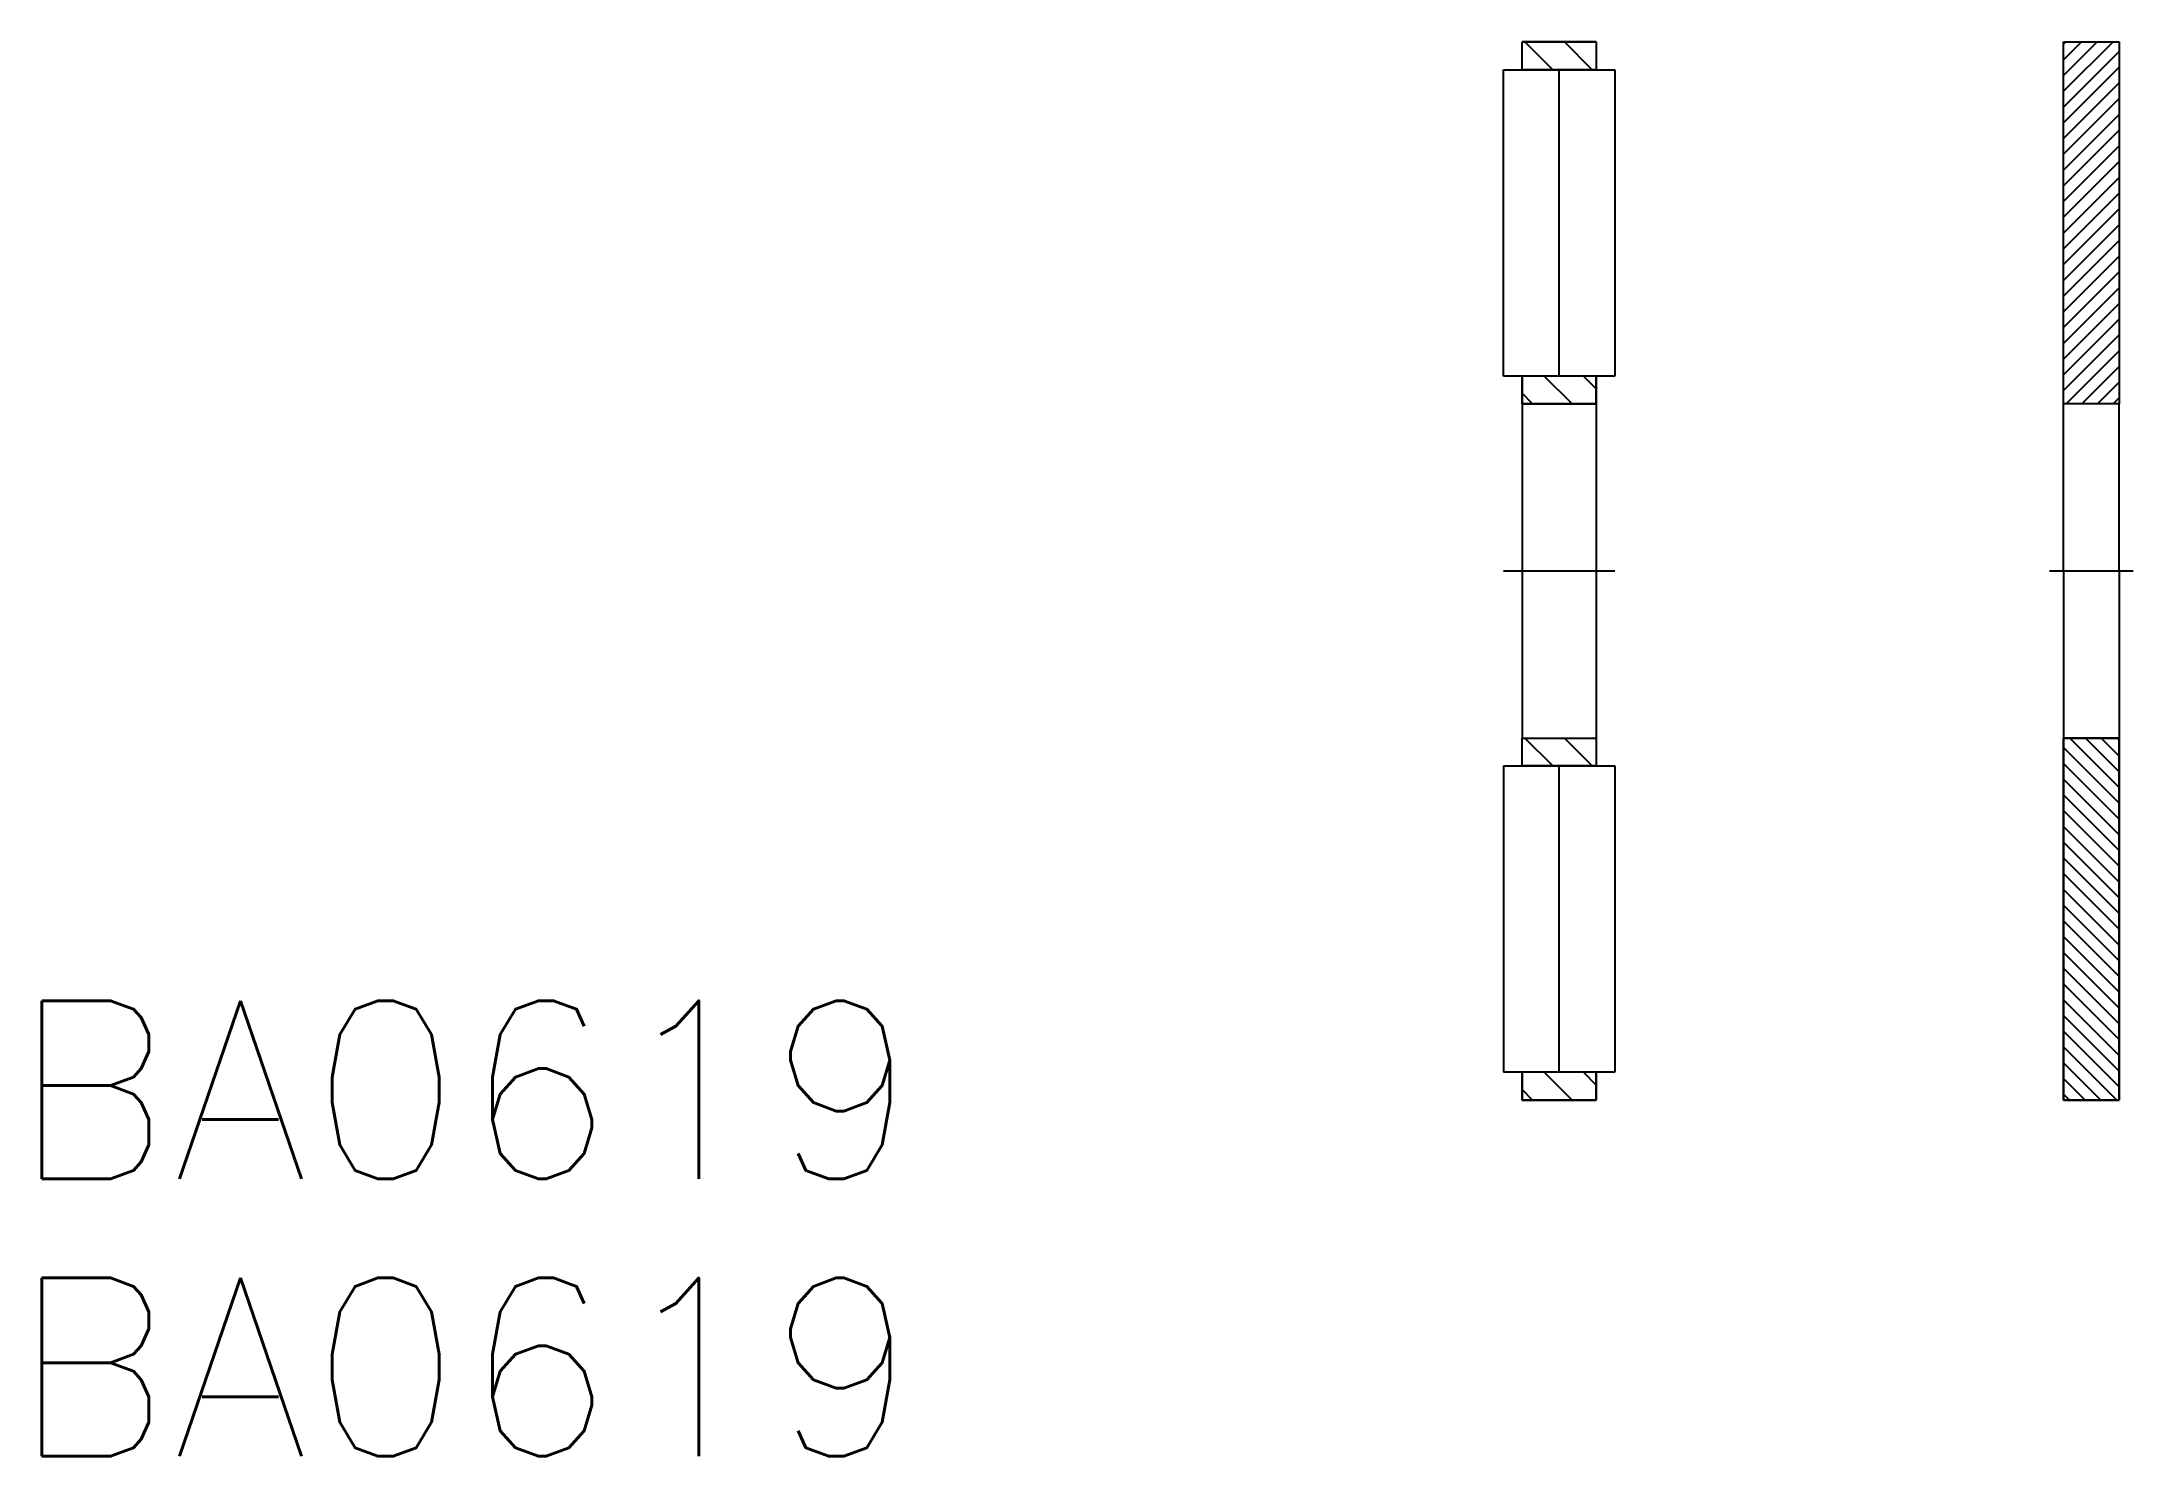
# Model space of a CAD drawing. Extents: x 107.2 to 144.7, y 50.9 to 76.3.
import ezdxf

# ---------------------------------------------------------------- set-up
doc = ezdxf.new("R2010")
doc.units = 0
doc.linetypes.add('CENTER', pattern=[17.5, 13, -1.5, 1.5, -1.5])
doc.layers.get('0').update_dxf_attribs({"linetype": 'CONTINUOUS'})
doc.layers.add('CENTER', color=1, linetype='CENTER')
doc.styles.get("Standard").update_dxf_attribs({"font": 'txt.shx', "bigfont": '@extfont2.shx'})

msp = doc.modelspace()

# ---------------------------------------------------------------- linework, layer by layer
at = {"color": 7, "linetype": 'CONTINUOUS'}
for p, q in [((133.731, 75.764), (133.731, 76.264)), ((135.064, 76.264), (133.731, 76.264)), ((133.731, 75.764), (133.731, 76.264)), ((133.731, 76.264), (135.064, 76.264)), ((135.064, 76.264), (135.064, 75.764)), ((135.064, 76.264), (135.064, 75.764)), ((143.452, 69.764), (143.452, 76.264)), ((143.452, 69.764), (143.452, 76.264)), ((143.452, 76.264), (144.452, 76.264)), ((144.452, 76.264), (144.452, 69.764)), ((144.452, 76.264), (144.452, 69.764)), ((133.397, 70.264), (133.397, 75.764)), ((133.397, 75.764), (135.397, 75.764)), ((135.064, 75.764), (133.731, 75.764)), ((135.397, 75.764), (135.397, 70.264)), ((135.397, 70.264), (133.397, 70.264)), ((133.731, 69.764), (133.731, 70.264)), ((133.731, 70.264), (133.731, 69.764)), ((135.064, 70.264), (133.731, 70.264)), ((135.064, 70.264), (135.064, 69.764)), ((135.064, 69.764), (135.064, 70.264)), ((135.064, 69.764), (133.731, 69.764)), ((133.731, 69.764), (133.731, 63.764)), ((133.731, 69.764), (135.064, 69.764)), ((135.064, 69.764), (135.064, 63.764)), ((144.452, 69.764), (143.452, 69.764)), ((144.452, 69.764), (143.452, 69.764)), ((143.452, 66.764), (143.452, 69.764)), ((144.452, 66.764), (144.452, 69.764)), ((143.452, 66.764), (143.452, 63.764)), ((144.452, 66.764), (144.452, 63.764)), ((133.731, 63.764), (135.064, 63.764)), ((133.731, 63.264), (133.731, 63.764)), ((133.731, 63.264), (133.731, 63.764)), ((133.731, 63.764), (135.064, 63.764)), ((135.064, 63.764), (135.064, 63.264)), ((135.064, 63.764), (135.064, 63.264)), ((143.452, 63.764), (144.452, 63.764)), ((143.452, 57.264), (143.452, 63.764)), ((143.452, 63.764), (143.452, 57.264)), ((144.452, 63.764), (143.452, 63.764)), ((144.452, 63.764), (144.452, 57.264)), ((144.452, 57.264), (144.452, 63.764)), ((133.397, 63.264), (135.397, 63.264)), ((133.397, 63.264), (133.397, 57.764)), ((135.064, 63.264), (133.731, 63.264)), ((135.397, 63.264), (135.397, 57.764)), ((135.397, 57.764), (133.397, 57.764)), ((133.731, 57.264), (133.731, 57.764)), ((133.731, 57.764), (133.731, 57.264)), ((135.064, 57.764), (133.731, 57.764)), ((135.064, 57.764), (135.064, 57.264)), ((135.064, 57.264), (135.064, 57.764)), ((135.064, 57.264), (133.731, 57.264)), ((133.731, 57.264), (135.064, 57.264)), ((144.452, 57.264), (143.452, 57.264)), ((143.452, 57.264), (144.452, 57.264))]:
    msp.add_line(p, q, dxfattribs=at)
at = {"color": 3, "linetype": 'CONTINUOUS'}
for p, q in [((134.284, 75.764), (133.784, 76.264)), ((134.992, 75.764), (134.492, 76.264)), ((144.341, 76.264), (143.452, 75.376)), ((144.058, 76.264), (143.452, 75.658)), ((143.775, 76.264), (143.452, 75.941)), ((143.492, 76.264), (143.452, 76.224)), ((144.452, 76.093), (143.452, 75.093)), ((144.452, 75.81), (143.452, 74.81)), ((144.452, 75.527), (143.452, 74.527)), ((144.452, 75.244), (143.452, 74.244)), ((144.452, 74.961), (143.452, 73.961)), ((144.452, 74.679), (143.452, 73.679)), ((144.452, 74.396), (143.452, 73.396)), ((144.452, 74.113), (143.452, 73.113)), ((144.452, 73.83), (143.452, 72.83)), ((144.452, 73.547), (143.452, 72.547)), ((144.452, 73.264), (143.452, 72.264)), ((144.452, 72.981), (143.452, 71.981)), ((144.452, 72.699), (143.452, 71.699)), ((144.452, 72.416), (143.452, 71.416)), ((144.452, 72.133), (143.452, 71.133)), ((144.452, 71.85), (143.452, 70.85)), ((144.452, 71.567), (143.452, 70.567)), ((144.452, 71.284), (143.452, 70.284)), ((144.452, 71.002), (143.452, 70.002)), ((144.452, 70.719), (143.498, 69.764)), ((134.628, 69.764), (134.128, 70.264)), ((135.064, 70.035), (134.835, 70.264)), ((144.452, 70.436), (143.78, 69.764)), ((133.921, 69.764), (133.731, 69.954)), ((144.452, 70.153), (144.063, 69.764)), ((144.452, 69.87), (144.346, 69.764)), ((134.284, 63.264), (133.784, 63.764)), ((134.992, 63.264), (134.492, 63.764)), ((144.452, 62.593), (143.452, 63.593)), ((144.452, 62.876), (143.564, 63.764)), ((144.452, 63.158), (143.847, 63.764)), ((144.452, 63.441), (144.13, 63.764)), ((144.452, 63.724), (144.413, 63.764)), ((144.452, 62.31), (143.452, 63.31)), ((144.452, 62.027), (143.452, 63.027)), ((144.452, 61.744), (143.452, 62.744)), ((144.452, 61.461), (143.452, 62.461)), ((144.452, 61.179), (143.452, 62.179)), ((144.452, 60.896), (143.452, 61.896)), ((144.452, 60.613), (143.452, 61.613)), ((144.452, 60.33), (143.452, 61.33)), ((144.452, 60.047), (143.452, 61.047)), ((144.452, 59.764), (143.452, 60.764)), ((144.452, 59.481), (143.452, 60.481)), ((144.452, 59.199), (143.452, 60.199)), ((144.452, 58.916), (143.452, 59.916)), ((144.452, 58.633), (143.452, 59.633)), ((144.452, 58.35), (143.452, 59.35)), ((144.452, 58.067), (143.452, 59.067)), ((144.452, 57.784), (143.452, 58.784)), ((144.452, 57.502), (143.452, 58.502)), ((144.407, 57.264), (143.452, 58.219)), ((144.124, 57.264), (143.452, 57.936)), ((133.921, 57.264), (133.731, 57.454)), ((134.628, 57.264), (134.128, 57.764)), ((135.064, 57.535), (134.835, 57.764)), ((143.842, 57.264), (143.452, 57.653)), ((143.559, 57.264), (143.452, 57.37))]:
    msp.add_line(p, q, dxfattribs=at)
at = {"layer": 'CENTER', "color": 1, "linetype": 'CENTER'}
for p, q in [((134.397, 70.264), (134.397, 75.764)), ((133.397, 66.764), (135.397, 66.764)), ((143.202, 66.764), (144.702, 66.764)), ((134.397, 57.764), (134.397, 63.264))]:
    msp.add_line(p, q, dxfattribs=at)

# ---------------------------------------------------------------- texts
at = {"color": 7, "linetype": 'CONTINUOUS'}
for p in [(106.609, 55.849), (106.609, 50.871)]:
    msp.add_text('BA0619', height=3.2, dxfattribs=at).set_placement(p)

doc.saveas('drawing.dxf')
